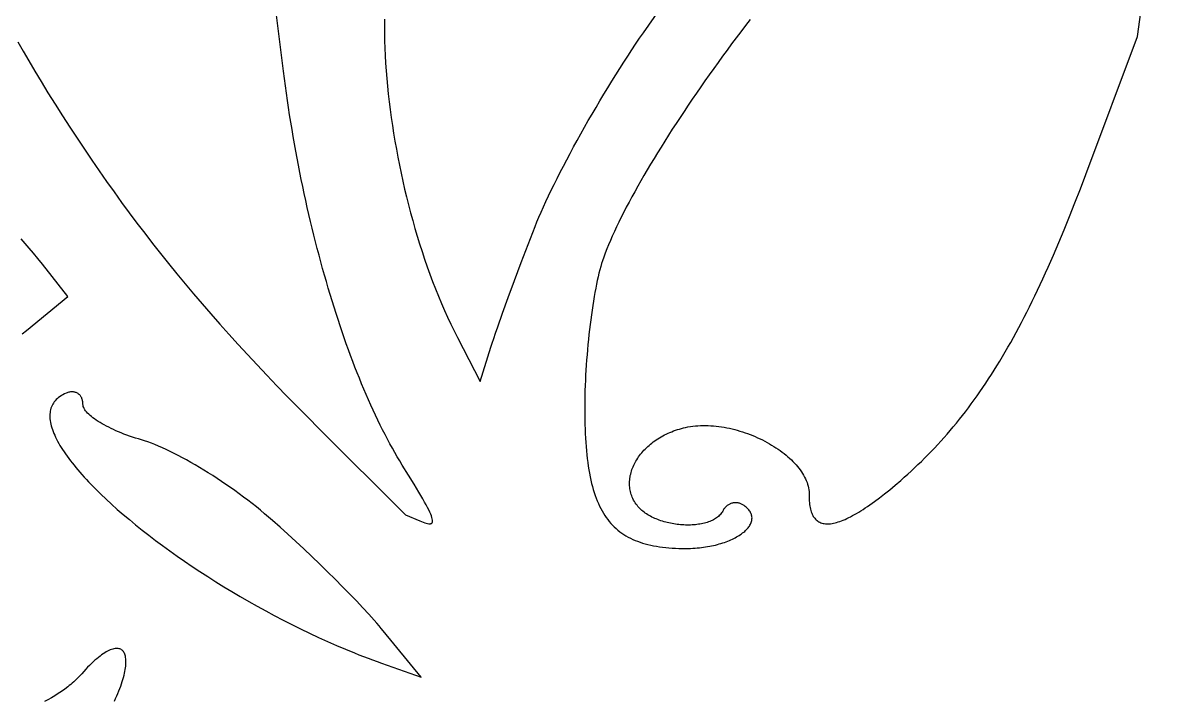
# Model space of a CAD drawing. Extents: x -500 to 500, y -999 to 1001.
# Drawn here: x -243.1 to 23.7, y 396.5 to 555.9 of the extents above; entities that cross this region are included whole.
import ezdxf

# ---------------------------------------------------------------- set-up
doc = ezdxf.new("R2010")
doc.units = 0
doc.layers.add('LAYER_1', color=18, linetype='CONTINUOUS')

msp = doc.modelspace()

# ---------------------------------------------------------------- linework, layer by layer
at = {"layer": 'LAYER_1'}
for points in [[(-72.11, 556.62), (-73.2, 555.19), (-74.29, 553.76), (-75.37, 552.32), (-76.44, 550.88), (-77.51, 549.43), (-78.57, 547.99), (-79.61, 546.54), (-80.65, 545.09), (-81.68, 543.65), (-82.7, 542.2), (-83.7, 540.76), (-84.7, 539.32), (-85.68, 537.89), (-86.65, 536.46), (-87.6, 535.03), (-88.54, 533.61), (-89.47, 532.2), (-90.38, 530.8), (-91.27, 529.4), (-92.15, 528.02), (-93.01, 526.64), (-93.86, 525.28), (-94.68, 523.93), (-95.49, 522.59), (-96.28, 521.27), (-97.04, 519.96), (-97.79, 518.67), (-98.52, 517.39), (-99.22, 516.13), (-99.9, 514.89), (-100.56, 513.66), (-101.2, 512.46), (-101.81, 511.28), (-102.4, 510.12), (-102.96, 508.98), (-103.5, 507.86), (-104.01, 506.77), (-104.49, 505.7), (-104.95, 504.66), (-105.38, 503.64), (-105.78, 502.65), (-106.15, 501.69), (-106.49, 500.76), (-106.81, 499.85), (-107.01, 499.2), (-107.22, 498.5), (-107.42, 497.75), (-107.63, 496.96), (-107.82, 496.13), (-108.02, 495.26), (-108.21, 494.35), (-108.39, 493.41), (-108.58, 492.43), (-108.75, 491.43), (-108.93, 490.39), (-109.09, 489.33), (-109.26, 488.25), (-109.41, 487.14), (-109.56, 486.01), (-109.71, 484.87), (-109.85, 483.71), (-109.98, 482.54), (-110.1, 481.35), (-110.22, 480.16), (-110.33, 478.96), (-110.43, 477.76), (-110.53, 476.55), (-110.61, 475.35), (-110.69, 474.14), (-110.76, 472.94), (-110.82, 471.75), (-110.87, 470.56), (-110.91, 469.39), (-110.94, 468.22), (-110.96, 467.08), (-110.97, 465.95), (-110.97, 464.76), (-110.97, 463.6), (-110.95, 462.46), (-110.92, 461.35), (-110.89, 460.26), (-110.84, 459.2), (-110.79, 458.16), (-110.73, 457.15), (-110.65, 456.16), (-110.57, 455.19), (-110.48, 454.24), (-110.37, 453.32), (-110.26, 452.43), (-110.14, 451.55), (-110, 450.7), (-109.85, 449.87), (-109.7, 449.06), (-109.53, 448.28), (-109.35, 447.51), (-109.16, 446.77), (-108.96, 446.05), (-108.74, 445.35), (-108.52, 444.67), (-108.28, 444.01), (-108.03, 443.38), (-107.77, 442.76), (-107.49, 442.16), (-107.2, 441.58), (-106.9, 441.03), (-106.59, 440.49), (-106.26, 439.97), (-105.92, 439.47), (-105.57, 438.99), (-105.2, 438.52), (-104.82, 438.08), (-104.43, 437.65), (-104.02, 437.24), (-103.6, 436.85), (-103.16, 436.48), (-102.71, 436.12), (-102.24, 435.78), (-101.76, 435.46), (-101.27, 435.15), (-100.75, 434.86), (-100.23, 434.59), (-99.69, 434.33), (-99.13, 434.09), (-98.56, 433.87), (-97.97, 433.66), (-97.37, 433.46), (-96.75, 433.28), (-96.11, 433.11), (-95.46, 432.96), (-94.79, 432.83), (-94.1, 432.7), (-93.4, 432.59), (-92.68, 432.5), (-91.94, 432.42), (-91.18, 432.35), (-90.41, 432.29), (-89.62, 432.25), (-88.82, 432.22), (-87.99, 432.2), (-87.15, 432.19), (-86.61, 432.2), (-86.08, 432.21), (-85.56, 432.23), (-85.04, 432.26), (-84.53, 432.3), (-84.02, 432.35), (-83.52, 432.41), (-83.03, 432.47), (-82.54, 432.54), (-82.07, 432.62), (-81.59, 432.71), (-81.13, 432.8), (-80.67, 432.9), (-80.22, 433), (-79.78, 433.12), (-79.35, 433.24), (-78.93, 433.36), (-78.52, 433.49), (-78.11, 433.63), (-77.72, 433.77), (-77.34, 433.92), (-76.96, 434.07), (-76.6, 434.23), (-76.25, 434.39), (-75.9, 434.55), (-75.57, 434.72), (-75.25, 434.9), (-74.95, 435.08), (-74.65, 435.26), (-74.37, 435.45), (-74.09, 435.63), (-73.84, 435.83), (-73.59, 436.02), (-73.36, 436.22), (-73.14, 436.42), (-72.93, 436.62), (-72.74, 436.83), (-72.57, 437.04), (-72.4, 437.24), (-72.26, 437.45), (-72.12, 437.67), (-72.01, 437.88), (-71.9, 438.09), (-71.82, 438.31), (-71.75, 438.52), (-71.69, 438.74), (-71.66, 438.95), (-71.64, 439.17), (-71.63, 439.38), (-71.65, 439.6), (-71.68, 439.81), (-71.73, 440.03), (-71.79, 440.24), (-71.88, 440.45), (-71.98, 440.66), (-72.1, 440.87), (-72.25, 441.08), (-72.41, 441.28), (-72.59, 441.48), (-72.79, 441.69), (-73.01, 441.88), (-73.25, 442.08), (-73.51, 442.27), (-73.79, 442.46), (-73.95, 442.55), (-74.11, 442.64), (-74.27, 442.71), (-74.43, 442.77), (-74.59, 442.83), (-74.76, 442.87), (-74.92, 442.91), (-75.09, 442.94), (-75.26, 442.95), (-75.43, 442.96), (-75.59, 442.96), (-75.76, 442.95), (-75.93, 442.93), (-76.09, 442.9), (-76.26, 442.86), (-76.42, 442.82), (-76.58, 442.76), (-76.74, 442.7), (-76.89, 442.63), (-77.04, 442.55), (-77.19, 442.46), (-77.34, 442.37), (-77.48, 442.26), (-77.62, 442.15), (-77.75, 442.03), (-77.88, 441.91), (-78, 441.77), (-78.12, 441.63), (-78.23, 441.48), (-78.34, 441.32), (-78.44, 441.16), (-78.53, 440.99), (-78.66, 440.76), (-78.81, 440.54), (-78.97, 440.32), (-79.14, 440.12), (-79.33, 439.92), (-79.53, 439.74), (-79.75, 439.56), (-79.97, 439.39), (-80.21, 439.22), (-80.47, 439.07), (-80.73, 438.93), (-81, 438.79), (-81.28, 438.66), (-81.58, 438.54), (-81.88, 438.43), (-82.19, 438.32), (-82.51, 438.23), (-82.84, 438.14), (-83.18, 438.06), (-83.52, 437.99), (-83.87, 437.92), (-84.23, 437.87), (-84.59, 437.82), (-84.95, 437.78), (-85.33, 437.75), (-85.7, 437.72), (-86.08, 437.71), (-86.46, 437.7), (-86.85, 437.7), (-87.24, 437.71), (-87.63, 437.72), (-88.02, 437.74), (-88.42, 437.77), (-88.81, 437.81), (-89.2, 437.86), (-89.6, 437.91), (-89.99, 437.97), (-90.38, 438.04), (-90.78, 438.11), (-91.16, 438.2), (-91.55, 438.29), (-91.93, 438.38), (-92.31, 438.49), (-92.69, 438.6), (-93.06, 438.72), (-93.43, 438.85), (-93.79, 438.98), (-94.14, 439.13), (-94.49, 439.27), (-94.84, 439.43), (-95.17, 439.59), (-95.5, 439.76), (-95.82, 439.94), (-96.13, 440.12), (-96.43, 440.31), (-96.73, 440.51), (-97.01, 440.72), (-97.28, 440.93), (-97.54, 441.15), (-97.8, 441.37), (-98.04, 441.61), (-98.26, 441.84), (-98.48, 442.09), (-98.68, 442.34), (-98.9, 442.65), (-99.11, 442.96), (-99.3, 443.27), (-99.48, 443.59), (-99.64, 443.91), (-99.78, 444.24), (-99.92, 444.57), (-100.03, 444.9), (-100.13, 445.23), (-100.22, 445.57), (-100.29, 445.91), (-100.35, 446.25), (-100.39, 446.59), (-100.42, 446.93), (-100.44, 447.28), (-100.44, 447.62), (-100.43, 447.97), (-100.4, 448.32), (-100.37, 448.66), (-100.31, 449.01), (-100.25, 449.36), (-100.17, 449.7), (-100.08, 450.05), (-99.98, 450.39), (-99.87, 450.73), (-99.74, 451.08), (-99.6, 451.42), (-99.45, 451.75), (-99.28, 452.09), (-99.11, 452.42), (-98.92, 452.75), (-98.73, 453.08), (-98.52, 453.41), (-98.3, 453.73), (-98.07, 454.05), (-97.82, 454.36), (-97.57, 454.67), (-97.31, 454.98), (-97.04, 455.28), (-96.75, 455.58), (-96.46, 455.87), (-96.16, 456.15), (-95.84, 456.44), (-95.52, 456.71), (-95.19, 456.98), (-94.85, 457.24), (-94.5, 457.5), (-94.14, 457.75), (-93.77, 457.99), (-93.39, 458.23), (-93, 458.46), (-92.61, 458.68), (-92.21, 458.89), (-91.8, 459.1), (-91.38, 459.3), (-90.95, 459.48), (-90.52, 459.66), (-90.08, 459.84), (-89.63, 460), (-89.17, 460.15), (-88.71, 460.29), (-88.24, 460.42), (-87.76, 460.55), (-87.27, 460.66), (-86.7, 460.77), (-86.12, 460.87), (-85.53, 460.95), (-84.94, 461.02), (-84.34, 461.07), (-83.74, 461.1), (-83.13, 461.11), (-82.52, 461.11), (-81.91, 461.1), (-81.29, 461.07), (-80.67, 461.02), (-80.05, 460.96), (-79.43, 460.89), (-78.81, 460.8), (-78.19, 460.7), (-77.57, 460.58), (-76.94, 460.46), (-76.33, 460.31), (-75.71, 460.16), (-75.09, 459.99), (-74.48, 459.82), (-73.87, 459.63), (-73.27, 459.42), (-72.67, 459.21), (-72.07, 458.99), (-71.48, 458.75), (-70.9, 458.51), (-70.32, 458.25), (-69.75, 457.99), (-69.19, 457.71), (-68.63, 457.43), (-68.09, 457.14), (-67.55, 456.84), (-67.02, 456.53), (-66.5, 456.21), (-66, 455.88), (-65.5, 455.55), (-65.02, 455.21), (-64.55, 454.86), (-64.09, 454.51), (-63.64, 454.15), (-63.21, 453.78), (-62.79, 453.41), (-62.39, 453.03), (-62, 452.64), (-61.62, 452.25), (-61.27, 451.86), (-60.93, 451.46), (-60.61, 451.06), (-60.3, 450.65), (-60.01, 450.24), (-59.75, 449.83), (-59.5, 449.41), (-59.27, 448.99), (-59.06, 448.57), (-58.87, 448.15), (-58.7, 447.72), (-58.56, 447.29), (-58.44, 446.86), (-58.34, 446.43), (-58.26, 446), (-58.21, 445.57), (-58.18, 445.14), (-58.18, 444.7), (-58.18, 444.24), (-58.18, 443.8), (-58.16, 443.37), (-58.13, 442.95), (-58.09, 442.56), (-58.04, 442.18), (-57.97, 441.81), (-57.9, 441.47), (-57.81, 441.14), (-57.71, 440.82), (-57.61, 440.52), (-57.49, 440.24), (-57.36, 439.98), (-57.22, 439.73), (-57.06, 439.5), (-56.9, 439.28), (-56.73, 439.08), (-56.54, 438.9), (-56.35, 438.74), (-56.14, 438.59), (-55.92, 438.45), (-55.69, 438.34), (-55.45, 438.24), (-55.2, 438.15), (-54.94, 438.09), (-54.67, 438.03), (-54.39, 438), (-54.09, 437.98), (-53.79, 437.98), (-53.48, 437.99), (-53.15, 438.02), (-52.82, 438.07), (-52.47, 438.14), (-52.11, 438.22), (-51.75, 438.31), (-51.37, 438.42), (-50.98, 438.55), (-50.58, 438.7), (-50.18, 438.86), (-49.76, 439.04), (-49.33, 439.23), (-48.89, 439.44), (-48.44, 439.67), (-47.98, 439.91), (-47.51, 440.17), (-47.03, 440.45), (-46.54, 440.74), (-46.04, 441.05), (-45.53, 441.37), (-45.01, 441.72), (-44.48, 442.07), (-43.94, 442.45), (-42.83, 443.24), (-41.67, 444.1), (-40.48, 445.03), (-39.25, 446.02), (-37.99, 447.08), (-36.68, 448.2), (-35.85, 448.93), (-35.03, 449.66), (-34.22, 450.4), (-33.41, 451.15), (-32.61, 451.91), (-31.82, 452.68), (-31.04, 453.45), (-30.27, 454.23), (-29.5, 455.02), (-28.74, 455.82), (-27.98, 456.63), (-27.23, 457.44), (-26.49, 458.27), (-25.76, 459.11), (-25.03, 459.96), (-24.31, 460.82), (-23.59, 461.69), (-22.88, 462.57), (-22.17, 463.46), (-21.47, 464.36), (-20.77, 465.28), (-20.08, 466.21), (-19.39, 467.15), (-18.71, 468.1), (-18.03, 469.07), (-17.36, 470.05), (-16.69, 471.05), (-16.02, 472.06), (-15.36, 473.08), (-14.7, 474.12), (-14.05, 475.17), (-13.4, 476.24), (-12.75, 477.32), (-12.1, 478.42), (-11.46, 479.54), (-10.81, 480.67), (-10.17, 481.82), (-9.54, 482.98), (-8.9, 484.17), (-8.27, 485.37), (-7.64, 486.58), (-7.01, 487.82), (-6.38, 489.07), (-5.75, 490.35), (-5.12, 491.64), (-4.5, 492.95), (-3.87, 494.28), (-3.24, 495.63), (-2.62, 497), (-1.99, 498.39), (-1.37, 499.8), (-0.74, 501.23), (-0.12, 502.69), (0.51, 504.16), (1.14, 505.66), (1.77, 507.18), (3.03, 510.28), (4.29, 513.48), (5.57, 516.77), (6.85, 520.15), (19.02, 552.63), (23.66, 586.46)], [(-244.27, 551.39), (-243.03, 549.19), (-241.7, 546.9), (-240.28, 544.51), (-238.78, 542.02), (-237.18, 539.42), (-235.47, 536.69), (-233.76, 534), (-232.05, 531.34), (-230.33, 528.72), (-228.61, 526.13), (-226.88, 523.58), (-225.15, 521.05), (-223.4, 518.55), (-221.64, 516.07), (-219.87, 513.61), (-218.08, 511.18), (-216.27, 508.76), (-214.44, 506.35), (-212.59, 503.96), (-210.72, 501.58), (-208.82, 499.2), (-206.9, 496.83), (-204.94, 494.47), (-202.96, 492.1), (-200.94, 489.74), (-198.88, 487.37), (-196.79, 484.99), (-194.66, 482.61), (-192.5, 480.21), (-190.29, 477.81), (-188.03, 475.38), (-185.73, 472.94), (-183.38, 470.48), (-180.98, 468), (-178.53, 465.5), (-176.03, 462.97), (-173.48, 460.41), (-153.14, 440.14), (-149.78, 438.71), (-149.35, 438.53), (-148.95, 438.38), (-148.58, 438.25), (-148.24, 438.14), (-147.93, 438.06), (-147.66, 438.01), (-147.43, 438), (-147.32, 438), (-147.22, 438.01), (-147.13, 438.03), (-147.05, 438.06), (-146.98, 438.1), (-146.92, 438.15), (-146.87, 438.2), (-146.83, 438.27), (-146.79, 438.34), (-146.77, 438.43), (-146.75, 438.52), (-146.74, 438.62), (-146.74, 438.74), (-146.76, 438.86), (-146.81, 439.14), (-146.9, 439.47), (-147.02, 439.84), (-147.19, 440.26), (-147.4, 440.72), (-147.64, 441.24), (-147.93, 441.81), (-148.26, 442.42), (-148.63, 443.1), (-149.04, 443.83), (-149.98, 445.46), (-151.1, 447.32), (-152.4, 449.44), (-153.87, 451.82), (-154.46, 452.78), (-155.05, 453.76), (-155.63, 454.77), (-156.21, 455.79), (-156.79, 456.84), (-157.36, 457.91), (-157.93, 459), (-158.5, 460.1), (-159.06, 461.23), (-159.62, 462.38), (-160.18, 463.55), (-160.73, 464.73), (-161.28, 465.94), (-161.83, 467.16), (-162.37, 468.4), (-162.9, 469.66), (-163.44, 470.94), (-163.96, 472.23), (-164.49, 473.54), (-165, 474.86), (-165.52, 476.21), (-166.03, 477.56), (-166.53, 478.94), (-167.03, 480.33), (-167.53, 481.73), (-168.01, 483.15), (-168.5, 484.58), (-168.98, 486.02), (-169.45, 487.48), (-169.92, 488.96), (-170.38, 490.44), (-170.84, 491.94), (-171.29, 493.45), (-171.73, 494.97), (-172.17, 496.5), (-172.6, 498.05), (-173.03, 499.6), (-173.45, 501.17), (-173.86, 502.74), (-174.27, 504.33), (-174.67, 505.92), (-175.06, 507.53), (-175.45, 509.14), (-175.83, 510.76), (-176.2, 512.39), (-176.56, 514.03), (-176.92, 515.68), (-177.27, 517.33), (-177.62, 518.99), (-177.95, 520.66), (-178.28, 522.33), (-178.6, 524.01), (-178.91, 525.69), (-179.22, 527.38), (-179.52, 529.08), (-179.8, 530.78), (-180.09, 532.48), (-180.36, 534.19), (-180.62, 535.9), (-180.88, 537.62), (-181.12, 539.34), (-181.36, 541.06), (-181.59, 542.78), (-181.81, 544.51), (-186.22, 579.69)], [(-158.07, 556.73), (-158.08, 555.05), (-158.06, 553.35), (-158.03, 551.63), (-157.97, 549.89), (-157.88, 548.14), (-157.78, 546.36), (-157.66, 544.58), (-157.51, 542.77), (-157.35, 540.96), (-157.16, 539.13), (-156.95, 537.29), (-156.72, 535.45), (-156.47, 533.59), (-156.2, 531.73), (-155.91, 529.87), (-155.6, 528), (-155.27, 526.12), (-154.92, 524.25), (-154.55, 522.37), (-154.16, 520.49), (-153.75, 518.62), (-153.33, 516.75), (-152.88, 514.88), (-152.41, 513.02), (-151.93, 511.17), (-151.42, 509.32), (-150.9, 507.48), (-150.36, 505.65), (-149.8, 503.84), (-149.22, 502.03), (-148.62, 500.24), (-148.01, 498.47), (-147.38, 496.71), (-146.73, 494.97), (-146.06, 493.25), (-145.37, 491.54), (-144.67, 489.86), (-143.95, 488.2), (-143.21, 486.57), (-142.46, 484.96), (-141.69, 483.37), (-140.9, 481.82), (-135.55, 471.44), (-133.04, 479.55), (-132.74, 480.49), (-132.37, 481.6), (-131.94, 482.88), (-131.44, 484.31), (-130.28, 487.56), (-128.94, 491.25), (-127.46, 495.25), (-125.89, 499.45), (-124.26, 503.73), (-122.62, 507.97), (-122.2, 509.05), (-121.73, 510.17), (-121.22, 511.34), (-120.68, 512.56), (-120.1, 513.83), (-119.49, 515.13), (-118.84, 516.47), (-118.17, 517.85), (-117.47, 519.25), (-116.74, 520.69), (-115.98, 522.15), (-115.21, 523.63), (-114.41, 525.13), (-113.58, 526.65), (-112.74, 528.19), (-111.89, 529.73), (-111.02, 531.28), (-110.13, 532.84), (-109.23, 534.4), (-108.32, 535.96), (-107.4, 537.51), (-106.48, 539.06), (-105.55, 540.6), (-104.61, 542.13), (-103.67, 543.64), (-102.74, 545.13), (-101.8, 546.61), (-100.86, 548.05), (-99.93, 549.47), (-99, 550.86), (-98.09, 552.22), (-97.18, 553.54), (-79.63, 578.82)], [(-243.24, 482.66), (-242.23, 483.5), (-232.48, 491.48), (-238.49, 499.05), (-239.55, 500.37), (-240.58, 501.63), (-241.57, 502.83), (-242.54, 503.97), (-243.48, 505.05)], [(-221.57, 396.24), (-221.28, 396.87), (-221.01, 397.48), (-220.75, 398.08), (-220.51, 398.67), (-220.29, 399.24), (-220.08, 399.8), (-219.89, 400.34), (-219.72, 400.87), (-219.56, 401.38), (-219.42, 401.87), (-219.29, 402.36), (-219.18, 402.82), (-219.09, 403.27), (-219.01, 403.7), (-218.95, 404.12), (-218.9, 404.52), (-218.87, 404.9), (-218.85, 405.27), (-218.84, 405.62), (-218.86, 405.95), (-218.88, 406.26), (-218.92, 406.56), (-218.97, 406.83), (-219.04, 407.09), (-219.13, 407.33), (-219.22, 407.55), (-219.33, 407.75), (-219.45, 407.93), (-219.59, 408.1), (-219.74, 408.24), (-219.91, 408.36), (-220.08, 408.46), (-220.27, 408.54), (-220.47, 408.6), (-220.69, 408.64), (-220.91, 408.66), (-221.15, 408.66), (-221.4, 408.64), (-221.67, 408.59), (-221.94, 408.52), (-222.23, 408.43), (-222.53, 408.32), (-222.84, 408.18), (-223.16, 408.02), (-223.49, 407.84), (-223.84, 407.63), (-224.19, 407.4), (-224.56, 407.15), (-224.94, 406.87), (-225.32, 406.57), (-225.72, 406.24), (-226.13, 405.89), (-226.55, 405.52), (-226.97, 405.11), (-227.41, 404.69), (-227.86, 404.24), (-228.32, 403.76), (-228.78, 403.25), (-229.26, 402.72), (-229.55, 402.39), (-229.86, 402.07), (-230.17, 401.75), (-230.49, 401.43), (-230.81, 401.12), (-231.14, 400.82), (-231.48, 400.52), (-231.82, 400.22), (-232.17, 399.93), (-232.52, 399.65), (-233.25, 399.09), (-233.99, 398.56), (-234.76, 398.04), (-235.55, 397.54), (-236.36, 397.07), (-237.18, 396.61), (-238.02, 396.18)]]:
    msp.add_lwpolyline(points, dxfattribs=at)
msp.add_lwpolyline([(-184.37, 438.76), (-185.3, 439.57), (-186.25, 440.37), (-187.21, 441.17), (-188.19, 441.96), (-189.18, 442.74), (-190.19, 443.52), (-191.2, 444.28), (-192.22, 445.04), (-193.25, 445.79), (-194.29, 446.52), (-195.33, 447.25), (-196.37, 447.95), (-197.41, 448.65), (-198.45, 449.32), (-199.49, 449.99), (-200.52, 450.63), (-201.55, 451.25), (-202.57, 451.86), (-203.58, 452.45), (-204.59, 453.01), (-205.58, 453.55), (-206.55, 454.07), (-207.51, 454.56), (-208.46, 455.03), (-209.38, 455.47), (-210.29, 455.88), (-211.17, 456.27), (-212.04, 456.62), (-212.87, 456.95), (-213.68, 457.24), (-214.46, 457.51), (-215.22, 457.74), (-215.93, 457.95), (-216.63, 458.16), (-217.32, 458.39), (-218, 458.62), (-218.66, 458.86), (-219.32, 459.11), (-219.96, 459.36), (-220.58, 459.62), (-221.19, 459.88), (-221.78, 460.15), (-222.36, 460.42), (-222.91, 460.69), (-223.45, 460.97), (-223.97, 461.25), (-224.47, 461.53), (-224.94, 461.81), (-225.4, 462.09), (-225.83, 462.37), (-226.23, 462.65), (-226.61, 462.93), (-226.97, 463.21), (-227.3, 463.49), (-227.6, 463.76), (-227.87, 464.03), (-228.12, 464.3), (-228.33, 464.57), (-228.52, 464.83), (-228.67, 465.08), (-228.79, 465.33), (-228.88, 465.58), (-228.91, 465.7), (-228.93, 465.81), (-228.94, 465.93), (-228.95, 466.04), (-228.95, 466.27), (-228.97, 466.48), (-228.99, 466.69), (-229.03, 466.89), (-229.07, 467.08), (-229.12, 467.26), (-229.19, 467.44), (-229.26, 467.6), (-229.34, 467.76), (-229.42, 467.91), (-229.52, 468.06), (-229.62, 468.19), (-229.73, 468.31), (-229.85, 468.43), (-229.97, 468.53), (-230.1, 468.63), (-230.24, 468.72), (-230.38, 468.79), (-230.53, 468.86), (-230.68, 468.92), (-230.84, 468.96), (-231.01, 469), (-231.18, 469.02), (-231.35, 469.04), (-231.53, 469.04), (-231.71, 469.03), (-231.9, 469.01), (-232.09, 468.98), (-232.28, 468.93), (-232.48, 468.88), (-232.67, 468.81), (-232.88, 468.73), (-233.28, 468.55), (-233.66, 468.35), (-234.02, 468.15), (-234.35, 467.93), (-234.67, 467.7), (-234.96, 467.46), (-235.22, 467.21), (-235.47, 466.95), (-235.69, 466.68), (-235.89, 466.39), (-236.07, 466.1), (-236.23, 465.8), (-236.36, 465.49), (-236.48, 465.16), (-236.57, 464.83), (-236.65, 464.49), (-236.7, 464.14), (-236.73, 463.78), (-236.75, 463.41), (-236.74, 463.04), (-236.71, 462.65), (-236.67, 462.26), (-236.6, 461.85), (-236.52, 461.44), (-236.41, 461.02), (-236.29, 460.6), (-236.15, 460.16), (-235.99, 459.72), (-235.81, 459.27), (-235.61, 458.82), (-235.4, 458.35), (-235.16, 457.88), (-234.91, 457.41), (-234.65, 456.92), (-234.36, 456.43), (-234.06, 455.94), (-233.74, 455.44), (-233.41, 454.93), (-233.06, 454.42), (-232.69, 453.9), (-232.31, 453.37), (-231.91, 452.84), (-231.49, 452.31), (-231.06, 451.77), (-230.62, 451.22), (-230.16, 450.67), (-229.68, 450.12), (-229.19, 449.56), (-228.68, 449), (-228.16, 448.43), (-227.63, 447.86), (-227.08, 447.29), (-225.95, 446.13), (-224.76, 444.96), (-223.51, 443.78), (-222.22, 442.59), (-220.88, 441.39), (-219.49, 440.18), (-218.05, 438.97), (-216.57, 437.75), (-215.04, 436.53), (-213.48, 435.3), (-211.87, 434.07), (-210.23, 432.85), (-208.54, 431.62), (-206.83, 430.4), (-205.07, 429.18), (-203.29, 427.97), (-201.47, 426.76), (-199.62, 425.56), (-197.75, 424.37), (-195.85, 423.19), (-193.92, 422.03), (-191.97, 420.87), (-189.99, 419.73), (-188, 418.6), (-185.99, 417.5), (-183.96, 416.41), (-181.91, 415.33), (-179.85, 414.28), (-177.77, 413.26), (-175.68, 412.25), (-173.58, 411.27), (-171.48, 410.31), (-169.36, 409.39), (-167.24, 408.49), (-165.12, 407.62), (-164.05, 407.19), (-162.99, 406.78), (-161.92, 406.37), (-160.86, 405.97), (-159.8, 405.58), (-158.73, 405.2), (-149.42, 401.89), (-158.34, 412.81), (-158.82, 413.39), (-159.33, 414), (-159.89, 414.65), (-160.48, 415.32), (-161.75, 416.73), (-163.15, 418.24), (-164.65, 419.83), (-166.25, 421.49), (-167.92, 423.2), (-169.66, 424.94), (-171.46, 426.72), (-173.29, 428.51), (-175.15, 430.29), (-177.02, 432.07), (-178.89, 433.82), (-180.75, 435.52), (-182.58, 437.18)], close=True, dxfattribs=at)

doc.saveas('drawing.dxf')
